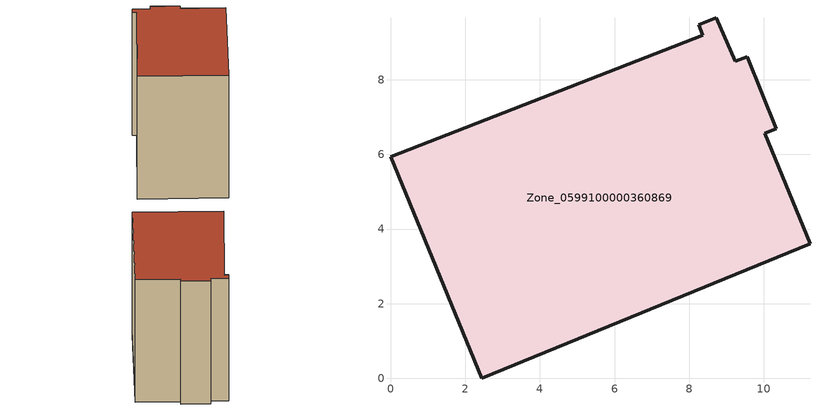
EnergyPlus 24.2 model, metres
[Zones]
Zone_0599100000360869
 floor ground (C_G): 8.72,9.66 9.23,8.49 9.55,8.61 10.33,6.68 10.02,6.56 11.23,3.61 2.44,0 0,5.93 8.37,9.19 8.26,9.47 z0
 wall outside (C_F): 2.44,0 11.23,3.61 10.02,6.56 10.33,6.68 9.55,8.61 9.23,8.49 8.72,9.66 8.26,9.47 8.37,9.19 0,5.93 2.44,0 z0:9.86
 roof outside (C_R): 8.26,9.47 8.37,9.19 0,5.93 2.44,0 11.23,3.61 10.02,6.56 10.33,6.68 9.55,8.61 9.23,8.49 8.72,9.66 z9.86
[BUILDING]
Pand.0599100000360869: North Axis=0; Terrain=City; Loads Convergence Tolerance Value=0.04; Temperature Convergence Tolerance Value=0.4; Solar Distribution=FullExterior; Maximum Number of Warmup Days=25; Minimum Number of Warmup Days=1
[Site:Location]
Rotterdam.The.Hague.AP_ZH_NLD Design_Conditions: Latitude=51.96; Longitude=4.45; Time Zone=1; Elevation=-4.5
[SITE:GROUNDTEMPERATURE:BUILDINGSURFACE]
18, 18, 18, 18, 18, 18, 18, 18, 18, 18, 18, 18
[MATERIAL] Thermal Absorptance=0.9; Solar Absorptance=0.7; Visible Absorptance=0.7
Name | Roughness | Thickness | Conductivity | Density | Specific Heat
G.TI.1992-2005 | MediumSmooth | 0.15 | 0.06 | 540 | 1210
F.TI.1992-2005 | Rough | 0.3 | 0.12 | 1920 | 840
R.TI.1992-2005 | MediumRough | 0.2 | 0.08 | 1500 | 1000
[CONSTRUCTION]
C_G: G.TI.1992-2005
C_F: F.TI.1992-2005
C_R: R.TI.1992-2005
[ZONE]
Zone_0599100000360869: Type=1; Multiplier=1; Ceiling Height=Autocalculate; Volume=Autocalculate; Floor Area=autocalculate; Part of Total Floor Area=Yes
[ZONEINFILTRATION:DESIGNFLOWRATE]
Infil_Zone_0599100000360869: Zone or ZoneList or Space or SpaceList=Zone_0599100000360869; Schedule=AlwaysOn; Design Flow Rate Calculation Method=Flow/Area; Flow Rate per Floor Area=0.0015; Constant Term Coefficient=1; Temperature Term Coefficient=0; Velocity Term Coefficient=0; Velocity Squared Term Coefficient=0
[HVACTEMPLATE:ZONE:IDEALLOADSAIRSYSTEM]
Zone_0599100000360869: Maximum Heating Supply Air Temperature=50; Minimum Cooling Supply Air Temperature=13; Maximum Heating Supply Air Humidity Ratio=0.0156; Minimum Cooling Supply Air Humidity Ratio=0.0077; Heating Limit=NoLimit; Cooling Limit=NoLimit; Dehumidification Control Type=ConstantSensibleHeatRatio; Cooling Sensible Heat Ratio=0.7; Dehumidification Setpoint=60; Humidification Control Type=None; Humidification Setpoint=30; Outdoor Air Method=None; Outdoor Air Flow Rate per Person=0.00944; Outdoor Air Flow Rate per Zone Floor Area=0; Outdoor Air Flow Rate per Zone=0; Demand Controlled Ventilation Type=None; Outdoor Air Economizer Type=NoEconomizer; Heat Recovery Type=None; Sensible Heat Recovery Effectiveness=0.7; Latent Heat Recovery Effectiveness=0.65
[ZONECONTROL:THERMOSTAT]
ThermostatControl_Zone_0599100000360869: Zone or ZoneList=Zone_0599100000360869; Control Type Schedule=DualSetpointControlType; Control 1=Thermostat_Zone_0599100000360869; Temperature Difference Between Cutout And Setpoint=0
[THERMOSTATSETPOINT:DUALSETPOINT]
Thermostat_Zone_0599100000360869: Heating Setpoint Temperature Schedule=HeatingSetpoint_Zone_0599100000360869; Cooling Setpoint Temperature Schedule=CoolingSetpoint_Zone_0599100000360869
[SCHEDULE:COMPACT]
HeatingSetpoint_Zone_0599100000360869: Through: 12/31, For: AllDays, Until: 24:00, 21
CoolingSetpoint_Zone_0599100000360869: Through: 12/31, For: AllDays, Until: 24:00, 24
DualSetpointControlType: Through: 12/31, For: AllDays, Until: 24:00, 4
AlwaysOn: Through: 12/31, For: AllDays, Until: 24:00, 1
